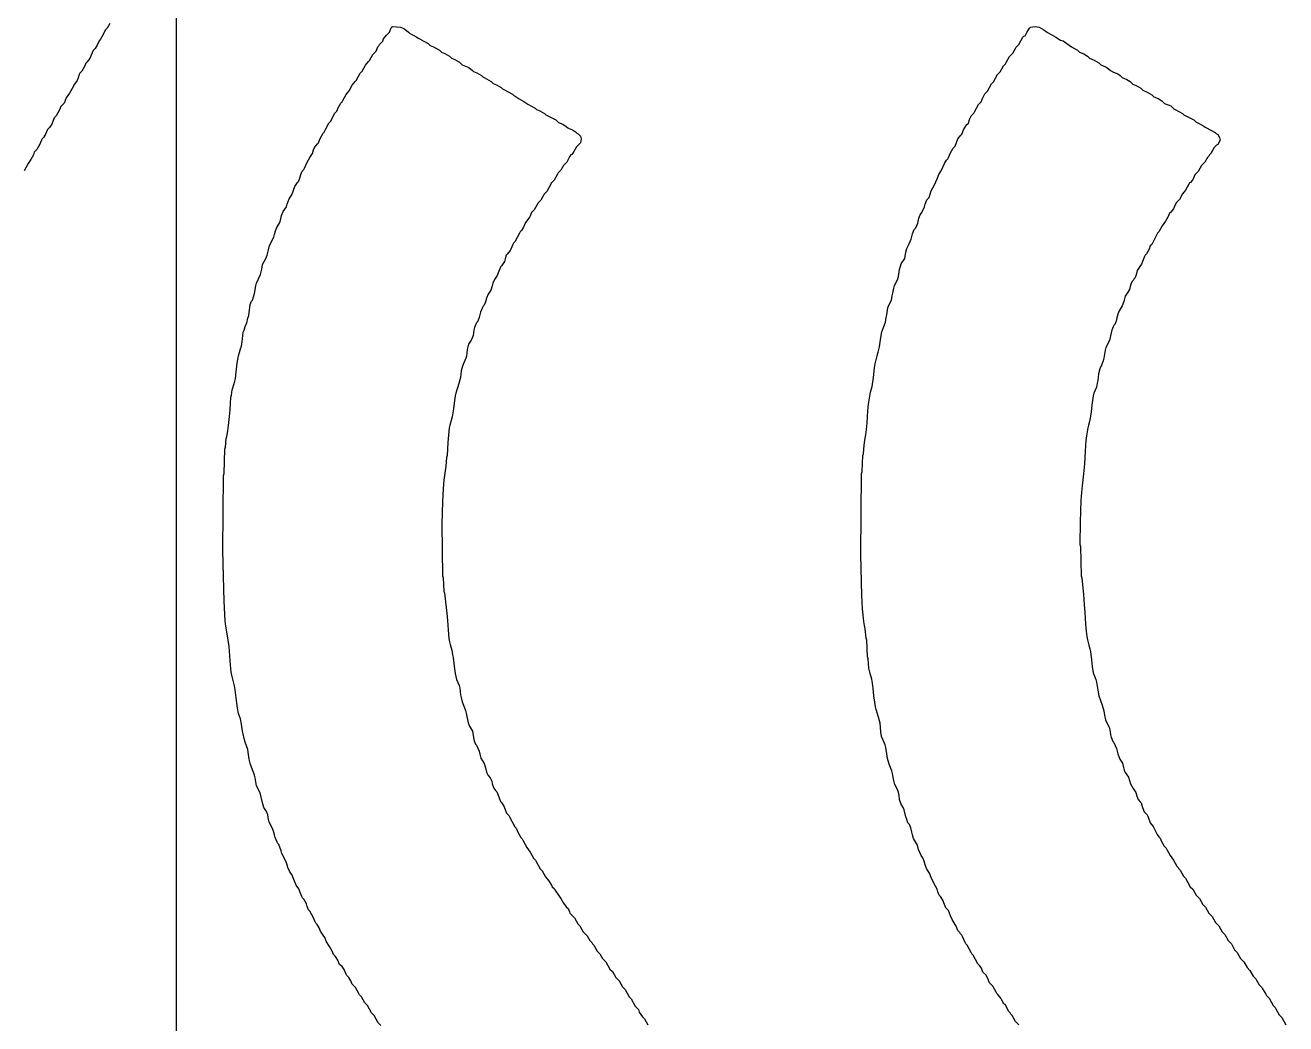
# Model space of a CAD drawing. Header units: inches. Extents: x 0 to 5379, y 0 to 5429.
# Drawn here: x 123.484 to 125.624, y 176.228 to 177.923 of the extents above; entities that cross this region are included whole.
import ezdxf

# ---------------------------------------------------------------- set-up
doc = ezdxf.new("R2010")
doc.units = ezdxf.units.IN
doc.layers.add('SIG 01', color=90, linetype='Continuous')
doc.layers.add('Top Overlay', color=2, linetype='Continuous')

msp = doc.modelspace()

# ---------------------------------------------------------------- linework, layer by layer
at = {"layer": 'SIG 01'}
msp.add_line((123.741, 125.9623), (123.741, 180.4819), dxfattribs=at)
at = {"layer": 'Top Overlay'}
for p, q in [((123.6169, 177.9065), (123.6124, 177.8986)), ((123.6202, 177.9144), (123.6169, 177.9065)), ((123.6236, 177.9177), (123.6202, 177.9144)), ((123.6281, 177.9256), (123.6236, 177.9177)), ((124.0975, 177.9059), (124.1025, 177.911)), ((124.1025, 177.911), (124.1054, 177.9183)), ((124.1054, 177.9183), (124.1076, 177.9206)), ((124.1076, 177.9206), (124.1211, 177.9194)), ((124.1211, 177.9194), (124.1268, 177.9172)), ((124.1268, 177.9172), (124.129, 177.9161)), ((124.129, 177.9161), (124.1352, 177.911)), ((124.1352, 177.911), (124.1369, 177.9093)), ((124.1369, 177.9093), (124.1493, 177.9025)), ((125.1815, 177.9048), (125.1843, 177.9099)), ((125.1843, 177.9099), (125.1888, 177.9177)), ((125.1888, 177.9177), (125.1905, 177.9194)), ((125.1905, 177.9194), (125.1984, 177.9206)), ((125.1984, 177.9206), (125.2052, 177.9194)), ((125.2052, 177.9194), (125.2131, 177.9149)), ((125.2131, 177.9149), (125.2192, 177.9099)), ((125.2192, 177.9099), (125.2254, 177.907)), ((125.2254, 177.907), (125.2333, 177.9025)), ((123.6067, 177.8885), (123.6033, 177.8828)), ((123.6101, 177.8963), (123.6067, 177.8885)), ((123.6124, 177.8986), (123.6101, 177.8963)), ((124.08, 177.8783), (124.0828, 177.8856)), ((124.0828, 177.8856), (124.0845, 177.8873)), ((124.0845, 177.8873), (124.0856, 177.8896)), ((124.0856, 177.8896), (124.0913, 177.8952)), ((124.0913, 177.8952), (124.0924, 177.8997)), ((124.0924, 177.8997), (124.0975, 177.9059)), ((124.1493, 177.9025), (124.1516, 177.9003)), ((124.1516, 177.9003), (124.1538, 177.8992)), ((124.1538, 177.8992), (124.1685, 177.8913)), ((124.1685, 177.8913), (124.1718, 177.8879)), ((124.1718, 177.8879), (124.1775, 177.8856)), ((124.1775, 177.8856), (124.1876, 177.88)), ((125.1607, 177.8749), (125.1663, 177.8851)), ((125.1663, 177.8851), (125.1708, 177.8896)), ((125.1708, 177.8896), (125.1776, 177.902)), ((125.1776, 177.902), (125.1792, 177.9037)), ((125.1792, 177.9037), (125.1815, 177.9048)), ((125.2333, 177.9025), (125.2412, 177.8969)), ((125.2412, 177.8969), (125.2457, 177.8958)), ((125.2457, 177.8958), (125.2604, 177.8856)), ((125.2604, 177.8856), (125.2705, 177.88)), ((123.5943, 177.8659), (123.5893, 177.8597)), ((123.5966, 177.8715), (123.5943, 177.8659)), ((123.6, 177.8794), (123.5966, 177.8715)), ((123.6033, 177.8828), (123.6, 177.8794)), ((124.0687, 177.8625), (124.0744, 177.8727)), ((124.0744, 177.8727), (124.08, 177.8783)), ((124.1876, 177.88), (124.191, 177.8766)), ((124.191, 177.8766), (124.1966, 177.8744)), ((124.1966, 177.8744), (124.2045, 177.8699)), ((124.2045, 177.8699), (124.2079, 177.8665)), ((124.2079, 177.8665), (124.2135, 177.8642)), ((124.2135, 177.8642), (124.2214, 177.8597)), ((125.1494, 177.8592), (125.155, 177.8693)), ((125.155, 177.8693), (125.1607, 177.8749)), ((125.2705, 177.88), (125.2739, 177.8766)), ((125.2739, 177.8766), (125.2812, 177.8738)), ((125.2812, 177.8738), (125.2874, 177.8699)), ((125.2874, 177.8699), (125.2908, 177.8665)), ((125.2908, 177.8665), (125.2987, 177.8631)), ((123.5808, 177.8445), (123.5774, 177.8411)), ((123.5853, 177.8524), (123.5808, 177.8445)), ((123.5876, 177.858), (123.5853, 177.8524)), ((123.5893, 177.8597), (123.5876, 177.858)), ((124.053, 177.8411), (124.0563, 177.8445)), ((124.0563, 177.8445), (124.062, 177.8546)), ((124.062, 177.8546), (124.067, 177.8608)), ((124.067, 177.8608), (124.0687, 177.8625)), ((124.2214, 177.8597), (124.2259, 177.8552)), ((124.2259, 177.8552), (124.2372, 177.8507)), ((124.2372, 177.8507), (124.2434, 177.8456)), ((124.2434, 177.8456), (124.2451, 177.8439)), ((124.2451, 177.8439), (124.2507, 177.8417)), ((125.1347, 177.8389), (125.1392, 177.8434)), ((125.1392, 177.8434), (125.1449, 177.8535)), ((125.1449, 177.8535), (125.1483, 177.8569)), ((125.1483, 177.8569), (125.1494, 177.8592)), ((125.2987, 177.8631), (125.3066, 177.8586)), ((125.3066, 177.8586), (125.31, 177.8552)), ((125.31, 177.8552), (125.3178, 177.8518)), ((125.3178, 177.8518), (125.3201, 177.8507)), ((125.3201, 177.8507), (125.3263, 177.8456)), ((125.3263, 177.8456), (125.3314, 177.8428)), ((125.3314, 177.8428), (125.3387, 177.84)), ((123.5679, 177.8225), (123.5639, 177.8152)), ((123.5729, 177.8287), (123.5679, 177.8225)), ((123.5741, 177.8332), (123.5729, 177.8287)), ((123.5763, 177.8389), (123.5741, 177.8332)), ((123.5774, 177.8411), (123.5763, 177.8389)), ((124.0344, 177.8113), (124.0394, 177.8208)), ((124.0394, 177.8208), (124.0445, 177.827)), ((124.0445, 177.827), (124.0462, 177.8287)), ((124.0462, 177.8287), (124.053, 177.8411)), ((124.2507, 177.8417), (124.2586, 177.8372)), ((124.2586, 177.8372), (124.2609, 177.8349)), ((124.2609, 177.8349), (124.2631, 177.8338)), ((124.2631, 177.8338), (124.2755, 177.827)), ((124.2755, 177.827), (124.2789, 177.8237)), ((124.2789, 177.8237), (124.2845, 177.8214)), ((124.2845, 177.8214), (124.2924, 177.8169)), ((125.1178, 177.8107), (125.1246, 177.8231)), ((125.1246, 177.8231), (125.128, 177.8265)), ((125.128, 177.8265), (125.1347, 177.8389)), ((125.3387, 177.84), (125.3426, 177.8372)), ((125.3426, 177.8372), (125.346, 177.8338)), ((125.346, 177.8338), (125.3539, 177.8304)), ((125.3539, 177.8304), (125.3595, 177.827)), ((125.3595, 177.827), (125.364, 177.8225)), ((125.364, 177.8225), (125.3697, 177.8203)), ((123.5538, 177.7994), (123.5504, 177.7904)), ((123.5594, 177.8073), (123.5538, 177.7994)), ((123.5639, 177.8152), (123.5594, 177.8073)), ((124.0237, 177.7949), (124.0293, 177.8051)), ((124.0293, 177.8051), (124.0344, 177.8113)), ((124.2924, 177.8169), (124.2947, 177.8146)), ((124.2947, 177.8146), (124.2969, 177.8135)), ((124.2969, 177.8135), (124.3116, 177.8056)), ((124.3116, 177.8056), (124.3138, 177.8034)), ((124.3138, 177.8034), (124.3161, 177.8022)), ((124.3161, 177.8022), (124.3228, 177.7977)), ((125.1088, 177.7983), (125.1133, 177.8062)), ((125.1133, 177.8062), (125.1178, 177.8107)), ((125.3697, 177.8203), (125.3776, 177.8158)), ((125.3776, 177.8158), (125.381, 177.8124)), ((125.381, 177.8124), (125.3888, 177.809)), ((125.3888, 177.809), (125.3967, 177.8045)), ((125.3967, 177.8045), (125.4001, 177.8011)), ((125.4001, 177.8011), (125.4074, 177.7983)), ((123.5425, 177.7791), (123.5369, 177.769)), ((123.5448, 177.7848), (123.5425, 177.7791)), ((123.5504, 177.7904), (123.5448, 177.7848)), ((124.0135, 177.7769), (124.0158, 177.7825)), ((124.0158, 177.7825), (124.0203, 177.7904)), ((124.0203, 177.7904), (124.0225, 177.7927)), ((124.0225, 177.7927), (124.0237, 177.7949)), ((124.3228, 177.7977), (124.3307, 177.7932)), ((124.3307, 177.7932), (124.3375, 177.7887)), ((124.3375, 177.7887), (124.3499, 177.782)), ((124.3499, 177.782), (124.3521, 177.7797)), ((124.3521, 177.7797), (124.3578, 177.7775)), ((125.0953, 177.7758), (125.1021, 177.7882)), ((125.1021, 177.7882), (125.1066, 177.7927)), ((125.1066, 177.7927), (125.1088, 177.7983)), ((125.4074, 177.7983), (125.4136, 177.7944)), ((125.4136, 177.7944), (125.4181, 177.7899)), ((125.4181, 177.7899), (125.4288, 177.7859)), ((125.4288, 177.7859), (125.4339, 177.7808)), ((125.4339, 177.7808), (125.4362, 177.7797)), ((125.4362, 177.7797), (125.4486, 177.7729)), ((123.5335, 177.7656), (123.5295, 177.7549)), ((123.5369, 177.769), (123.5335, 177.7656)), ((123.9944, 177.7465), (124, 177.7566)), ((124, 177.7566), (124.0023, 177.7589)), ((124.0023, 177.7589), (124.0101, 177.7735)), ((124.0101, 177.7735), (124.0135, 177.7769)), ((124.3578, 177.7775), (124.3657, 177.7729)), ((124.3657, 177.7729), (124.3679, 177.7707)), ((124.3679, 177.7707), (124.3702, 177.7696)), ((124.3702, 177.7696), (124.3848, 177.7617)), ((124.3848, 177.7617), (124.3893, 177.7572)), ((124.3893, 177.7572), (124.3966, 177.7544)), ((125.0823, 177.7538), (125.0852, 177.7566)), ((125.0852, 177.7566), (125.0868, 177.7628)), ((125.0868, 177.7628), (125.0902, 177.7696)), ((125.0902, 177.7696), (125.0942, 177.7735)), ((125.0942, 177.7735), (125.0953, 177.7758)), ((125.4486, 177.7729), (125.4508, 177.7707)), ((125.4508, 177.7707), (125.4531, 177.7696)), ((125.4531, 177.7696), (125.4677, 177.7617)), ((125.4677, 177.7617), (125.4711, 177.7583)), ((125.4711, 177.7583), (125.4767, 177.756)), ((123.5188, 177.7375), (123.5155, 177.7318)), ((123.5222, 177.7453), (123.5188, 177.7375)), ((123.5256, 177.7487), (123.5222, 177.7453)), ((123.5295, 177.7549), (123.5256, 177.7487)), ((123.9848, 177.7301), (123.9904, 177.7391)), ((123.9904, 177.7391), (123.9921, 177.7408)), ((123.9921, 177.7408), (123.9944, 177.7465)), ((124.3966, 177.7544), (124.4028, 177.7504)), ((124.4028, 177.7504), (124.4051, 177.7482)), ((124.4051, 177.7482), (124.4074, 177.747)), ((124.4074, 177.747), (124.413, 177.7448)), ((124.413, 177.7448), (124.4186, 177.7414)), ((124.4186, 177.7414), (124.4209, 177.7391)), ((124.4209, 177.7391), (124.4231, 177.738)), ((124.4231, 177.738), (124.4271, 177.7341)), ((125.0671, 177.7296), (125.0722, 177.7358)), ((125.0722, 177.7358), (125.0739, 177.7375)), ((125.0739, 177.7375), (125.0767, 177.7448)), ((125.0767, 177.7448), (125.0823, 177.7538)), ((125.4767, 177.756), (125.4846, 177.7515)), ((125.4846, 177.7515), (125.4869, 177.7493)), ((125.4869, 177.7493), (125.4891, 177.7482)), ((125.4891, 177.7482), (125.5038, 177.7403)), ((125.5038, 177.7403), (125.506, 177.738)), ((125.506, 177.738), (125.5083, 177.7369)), ((125.5083, 177.7369), (125.5111, 177.7318)), ((123.5087, 177.7194), (123.5042, 177.7115)), ((123.5121, 177.7273), (123.5087, 177.7194)), ((123.5132, 177.7296), (123.5121, 177.7273)), ((123.5155, 177.7318), (123.5132, 177.7296)), ((123.9735, 177.711), (123.9752, 177.7149)), ((123.9752, 177.7149), (123.9803, 177.7211)), ((123.9803, 177.7211), (123.982, 177.7228)), ((123.982, 177.7228), (123.9848, 177.7301)), ((124.4203, 177.716), (124.4158, 177.7082)), ((124.4209, 177.7166), (124.4203, 177.716)), ((124.4271, 177.7228), (124.4209, 177.7166)), ((124.4271, 177.7341), (124.4282, 177.7296)), ((124.4282, 177.7296), (124.4271, 177.7228)), ((125.0547, 177.7059), (125.0592, 177.7138)), ((125.0592, 177.7138), (125.0626, 177.7172)), ((125.0626, 177.7172), (125.0671, 177.7296)), ((125.5021, 177.7149), (125.4965, 177.7048)), ((125.506, 177.7189), (125.5021, 177.7149)), ((125.5083, 177.72), (125.506, 177.7189)), ((125.5122, 177.7273), (125.5083, 177.72)), ((125.5111, 177.7318), (125.5122, 177.7273)), ((123.494, 177.6946), (123.4895, 177.6879)), ((123.4985, 177.7025), (123.494, 177.6946)), ((123.4997, 177.707), (123.4985, 177.7025)), ((123.5042, 177.7115), (123.4997, 177.707)), ((123.9628, 177.6901), (123.9673, 177.698)), ((123.9673, 177.698), (123.9718, 177.7048)), ((123.9718, 177.7048), (123.9735, 177.711)), ((124.409, 177.7003), (124.4034, 177.6901)), ((124.4102, 177.7025), (124.409, 177.7003)), ((124.4119, 177.7031), (124.4102, 177.7025)), ((124.4158, 177.7082), (124.4119, 177.7031)), ((125.0446, 177.6879), (125.048, 177.6935)), ((125.048, 177.6935), (125.0502, 177.6958)), ((125.0502, 177.6958), (125.0514, 177.698)), ((125.0514, 177.698), (125.0547, 177.7059)), ((125.4908, 177.698), (125.4863, 177.6901)), ((125.4931, 177.7003), (125.4908, 177.698)), ((125.4942, 177.7025), (125.4931, 177.7003)), ((125.4965, 177.7048), (125.4942, 177.7025)), ((123.4895, 177.6879), (123.4828, 177.6755)), ((123.9521, 177.6693), (123.9544, 177.6749)), ((123.9544, 177.6749), (123.9572, 177.6777)), ((123.9572, 177.6777), (123.9583, 177.68)), ((123.9583, 177.68), (123.9628, 177.6901)), ((124.3888, 177.6721), (124.3876, 177.6698)), ((124.3933, 177.6766), (124.3888, 177.6721)), ((124.3978, 177.6845), (124.3933, 177.6766)), ((124.4034, 177.6901), (124.3978, 177.6845)), ((125.035, 177.6693), (125.039, 177.6755)), ((125.039, 177.6755), (125.0446, 177.6879)), ((125.475, 177.6743), (125.4694, 177.6687)), ((125.4807, 177.6845), (125.475, 177.6743)), ((125.4863, 177.6901), (125.4807, 177.6845)), ((123.942, 177.649), (123.9465, 177.6558)), ((123.9465, 177.6558), (123.9482, 177.6574)), ((123.9482, 177.6574), (123.9504, 177.6631)), ((123.9504, 177.6631), (123.9521, 177.6693)), ((124.3775, 177.6552), (124.3696, 177.6405)), ((124.382, 177.6597), (124.3775, 177.6552)), ((124.3876, 177.6698), (124.382, 177.6597)), ((125.0221, 177.6417), (125.0277, 177.6518)), ((125.0277, 177.6518), (125.0322, 177.662)), ((125.0322, 177.662), (125.035, 177.6693)), ((125.4593, 177.6529), (125.4536, 177.6428)), ((125.4604, 177.6552), (125.4593, 177.6529)), ((125.4621, 177.6558), (125.4604, 177.6552)), ((125.466, 177.6608), (125.4621, 177.6558)), ((125.4672, 177.6631), (125.466, 177.6608)), ((125.4694, 177.6687), (125.4672, 177.6631)), ((123.9324, 177.6281), (123.9369, 177.6349)), ((123.9369, 177.6349), (123.942, 177.649)), ((124.3651, 177.636), (124.3595, 177.6259)), ((124.3696, 177.6405), (124.3651, 177.636)), ((125.0147, 177.6265), (125.0187, 177.6304)), ((125.0187, 177.6304), (125.0221, 177.6417)), ((125.4486, 177.6366), (125.4435, 177.627)), ((125.4536, 177.6428), (125.4486, 177.6366)), ((123.9222, 177.6067), (123.9279, 177.6146)), ((123.9279, 177.6146), (123.929, 177.6191)), ((123.929, 177.6191), (123.9324, 177.6281)), ((124.3482, 177.609), (124.3437, 177.6045)), ((124.355, 177.6214), (124.3482, 177.609)), ((124.3595, 177.6259), (124.355, 177.6214)), ((125.0063, 177.6045), (125.0108, 177.6146)), ((125.0108, 177.6146), (125.0119, 177.6191)), ((125.0119, 177.6191), (125.0147, 177.6265)), ((125.4334, 177.6112), (125.4283, 177.605)), ((125.4345, 177.6135), (125.4334, 177.6112)), ((125.4379, 177.6214), (125.4345, 177.6135)), ((125.4435, 177.627), (125.4379, 177.6214)), ((123.9115, 177.5791), (123.9166, 177.5876)), ((123.9166, 177.5876), (123.9183, 177.5938)), ((123.9183, 177.5938), (123.9194, 177.5994)), ((123.9194, 177.5994), (123.9222, 177.6067)), ((124.3335, 177.5876), (124.3302, 177.5797)), ((124.3409, 177.5972), (124.3335, 177.5876)), ((124.3437, 177.6045), (124.3409, 177.5972)), ((124.9961, 177.5786), (124.9995, 177.5865)), ((124.9995, 177.5865), (125.0012, 177.5949)), ((125.0012, 177.5949), (125.0035, 177.6005)), ((125.0035, 177.6005), (125.0063, 177.6045)), ((125.4198, 177.5898), (125.4142, 177.5819)), ((125.4243, 177.5977), (125.4198, 177.5898)), ((125.4266, 177.6034), (125.4243, 177.5977)), ((125.4283, 177.605), (125.4266, 177.6034)), ((123.9065, 177.5628), (123.9076, 177.5673)), ((123.9076, 177.5673), (123.9093, 177.5735)), ((123.9093, 177.5735), (123.9115, 177.5791)), ((124.3234, 177.5696), (124.3155, 177.5549)), ((124.3245, 177.5718), (124.3234, 177.5696)), ((124.3268, 177.5741), (124.3245, 177.5718)), ((124.3302, 177.5797), (124.3268, 177.5741)), ((124.9882, 177.5594), (124.9905, 177.5684)), ((124.9905, 177.5684), (124.9933, 177.5758)), ((124.9933, 177.5758), (124.9961, 177.5786)), ((125.4063, 177.5696), (125.3962, 177.5504)), ((125.4086, 177.5718), (125.4063, 177.5696)), ((125.4142, 177.5819), (125.4086, 177.5718)), ((123.8975, 177.5414), (123.8991, 177.5487)), ((123.8991, 177.5487), (123.9065, 177.5628)), ((124.3121, 177.5504), (124.3088, 177.5425)), ((124.3133, 177.5526), (124.3121, 177.5504)), ((124.3155, 177.5549), (124.3133, 177.5526)), ((124.9787, 177.5374), (124.9804, 177.5436)), ((124.9804, 177.5436), (124.9849, 177.5515)), ((124.9849, 177.5515), (124.9882, 177.5594)), ((125.3939, 177.5481), (125.3917, 177.5425)), ((125.3962, 177.5504), (125.3939, 177.5481)), ((123.8873, 177.5166), (123.8929, 177.5267)), ((123.8929, 177.5267), (123.8952, 177.5324)), ((123.8952, 177.5324), (123.8975, 177.5414)), ((124.298, 177.5217), (124.2935, 177.5149)), ((124.2992, 177.5262), (124.298, 177.5217)), ((124.3009, 177.5324), (124.2992, 177.5262)), ((124.3026, 177.5341), (124.3009, 177.5324)), ((124.3076, 177.5403), (124.3026, 177.5341)), ((124.3088, 177.5425), (124.3076, 177.5403)), ((124.9713, 177.5177), (124.977, 177.5267)), ((124.977, 177.5267), (124.9787, 177.5374)), ((125.3815, 177.5245), (125.3787, 177.5172)), ((125.3838, 177.5301), (125.3815, 177.5245)), ((125.3849, 177.5324), (125.3838, 177.5301)), ((125.3872, 177.5346), (125.3849, 177.5324)), ((125.3917, 177.5425), (125.3872, 177.5346)), ((123.8839, 177.4997), (123.8862, 177.5087)), ((123.8862, 177.5087), (123.8873, 177.5166)), ((124.2885, 177.5053), (124.2857, 177.498)), ((124.2919, 177.5132), (124.2885, 177.5053)), ((124.2935, 177.5149), (124.2919, 177.5132)), ((124.9668, 177.4963), (124.9685, 177.5081)), ((124.9685, 177.5081), (124.9697, 177.5138)), ((124.9697, 177.5138), (124.9713, 177.5177)), ((125.3714, 177.5064), (125.3697, 177.4991)), ((125.3759, 177.5132), (125.3714, 177.5064)), ((125.3787, 177.5172), (125.3759, 177.5132)), ((123.8738, 177.467), (123.876, 177.4805)), ((123.876, 177.4805), (123.8772, 177.485)), ((123.8772, 177.485), (123.8839, 177.4997)), ((124.2772, 177.4805), (124.2744, 177.4732)), ((124.2783, 177.485), (124.2772, 177.4805)), ((124.2811, 177.4912), (124.2783, 177.485)), ((124.2857, 177.498), (124.2811, 177.4912)), ((124.9584, 177.4766), (124.9595, 177.4811)), ((124.9595, 177.4811), (124.9646, 177.4907)), ((124.9646, 177.4907), (124.9668, 177.4963)), ((125.3601, 177.4817), (125.3584, 177.4743)), ((125.3624, 177.4873), (125.3601, 177.4817)), ((125.3646, 177.4895), (125.3624, 177.4873)), ((125.3657, 177.4918), (125.3646, 177.4895)), ((125.3674, 177.4935), (125.3657, 177.4918)), ((125.3697, 177.4991), (125.3674, 177.4935)), ((123.8704, 177.4557), (123.8738, 177.467)), ((124.2671, 177.4591), (124.2654, 177.4529)), ((124.2699, 177.4664), (124.2671, 177.4591)), ((124.2744, 177.4732), (124.2699, 177.4664)), ((124.9544, 177.4557), (124.9556, 177.4636)), ((124.9556, 177.4636), (124.9567, 177.4681)), ((124.9567, 177.4681), (124.9584, 177.4766)), ((125.3511, 177.4625), (125.3488, 177.4535)), ((125.3545, 177.4681), (125.3511, 177.4625)), ((125.3584, 177.4743), (125.3545, 177.4681)), ((123.8637, 177.4298), (123.8665, 177.4484)), ((123.8665, 177.4484), (123.8687, 177.454)), ((123.8687, 177.454), (123.8704, 177.4557)), ((124.2603, 177.4433), (124.2569, 177.4355)), ((124.2614, 177.4456), (124.2603, 177.4433)), ((124.2631, 177.4473), (124.2614, 177.4456)), ((124.2654, 177.4529), (124.2631, 177.4473)), ((124.9466, 177.4309), (124.9482, 177.4428)), ((124.9482, 177.4428), (124.9505, 177.4484)), ((124.9505, 177.4484), (124.9544, 177.4557)), ((125.341, 177.4377), (125.3387, 177.4321)), ((125.346, 177.4462), (125.341, 177.4377)), ((125.3488, 177.4535), (125.346, 177.4462)), ((123.8575, 177.4112), (123.8603, 177.4174)), ((123.8603, 177.4174), (123.8625, 177.4253)), ((123.8625, 177.4253), (123.8637, 177.4298)), ((124.249, 177.4152), (124.2468, 177.4095)), ((124.2502, 177.4174), (124.249, 177.4152)), ((124.2518, 177.4191), (124.2502, 177.4174)), ((124.2547, 177.4264), (124.2518, 177.4191)), ((124.2569, 177.4355), (124.2547, 177.4264)), ((124.9415, 177.4112), (124.9443, 177.4186)), ((124.9443, 177.4186), (124.9454, 177.4264)), ((124.9454, 177.4264), (124.9466, 177.4309)), ((125.3336, 177.4146), (125.3319, 177.4129)), ((125.3359, 177.4202), (125.3336, 177.4146)), ((125.337, 177.4259), (125.3359, 177.4202)), ((125.3387, 177.4321), (125.337, 177.4259)), ((123.8535, 177.3904), (123.8546, 177.4017)), ((123.8546, 177.4017), (123.8558, 177.405)), ((123.8558, 177.405), (123.8575, 177.4112)), ((124.2445, 177.396), (124.2423, 177.3904)), ((124.2457, 177.405), (124.2445, 177.396)), ((124.2468, 177.4095), (124.2457, 177.405)), ((124.9364, 177.3926), (124.9381, 177.4022)), ((124.9381, 177.4022), (124.9415, 177.4112)), ((125.3274, 177.4005), (125.3246, 177.3876)), ((125.3286, 177.405), (125.3274, 177.4005)), ((125.3308, 177.4107), (125.3286, 177.405)), ((125.3319, 177.4129), (125.3308, 177.4107)), ((123.8484, 177.3673), (123.8501, 177.3735)), ((123.8501, 177.3735), (123.8513, 177.378)), ((123.8513, 177.378), (123.8524, 177.3859)), ((123.8524, 177.3859), (123.8535, 177.3904)), ((124.2344, 177.3724), (124.2333, 177.3611)), ((124.2366, 177.3814), (124.2344, 177.3724)), ((124.2411, 177.3881), (124.2366, 177.3814)), ((124.2423, 177.3904), (124.2411, 177.3881)), ((124.9319, 177.3678), (124.9342, 177.3769)), ((124.9342, 177.3769), (124.9364, 177.3926)), ((125.3184, 177.3757), (125.3173, 177.3712)), ((125.3246, 177.3876), (125.3184, 177.3757)), ((123.8439, 177.3493), (123.8462, 177.3616)), ((123.8462, 177.3616), (123.8484, 177.3673)), ((124.2321, 177.3577), (124.2287, 177.3498)), ((124.2333, 177.3611), (124.2321, 177.3577)), ((124.9268, 177.3481), (124.9302, 177.3616)), ((124.9302, 177.3616), (124.9319, 177.3678)), ((125.3139, 177.3532), (125.3111, 177.3459)), ((125.315, 177.3577), (125.3139, 177.3532)), ((125.3173, 177.3712), (125.315, 177.3577)), ((123.8411, 177.3228), (123.8422, 177.334)), ((123.8422, 177.334), (123.8439, 177.3493)), ((124.2242, 177.3363), (124.2231, 177.325)), ((124.2265, 177.3442), (124.2242, 177.3363)), ((124.2287, 177.3498), (124.2265, 177.3442)), ((124.924, 177.325), (124.9257, 177.3414)), ((124.9257, 177.3414), (124.9268, 177.3481)), ((125.306, 177.3307), (125.3049, 177.3194)), ((125.3083, 177.3397), (125.306, 177.3307)), ((125.3111, 177.3459), (125.3083, 177.3397)), ((123.8366, 177.307), (123.84, 177.3183)), ((123.84, 177.3183), (123.8411, 177.3228)), ((124.2203, 177.3143), (124.2152, 177.298)), ((124.222, 177.3205), (124.2203, 177.3143)), ((124.2231, 177.325), (124.222, 177.3205)), ((124.9189, 177.2997), (124.9218, 177.3092)), ((124.9218, 177.3092), (124.924, 177.325)), ((125.3026, 177.3081), (125.2981, 177.298)), ((125.3038, 177.3149), (125.3026, 177.3081)), ((125.3049, 177.3194), (125.3038, 177.3149)), ((123.8321, 177.2698), (123.8332, 177.2912)), ((123.8332, 177.2912), (123.8344, 177.2946)), ((123.8344, 177.2946), (123.8355, 177.3036)), ((123.8355, 177.3036), (123.8366, 177.307)), ((124.2141, 177.2935), (124.213, 177.2856)), ((124.2152, 177.298), (124.2141, 177.2935)), ((124.9156, 177.2794), (124.9189, 177.2997)), ((125.297, 177.2935), (125.2947, 177.2777)), ((125.2981, 177.298), (125.297, 177.2935)), ((123.831, 177.2585), (123.8321, 177.2698)), ((124.2113, 177.2715), (124.209, 177.258)), ((124.213, 177.2856), (124.2113, 177.2715)), ((124.9133, 177.2478), (124.9144, 177.2681)), ((124.9144, 177.2681), (124.9156, 177.2794)), ((125.2936, 177.2664), (125.2919, 177.2557)), ((125.2947, 177.2777), (125.2936, 177.2664)), ((123.8282, 177.2343), (123.8293, 177.2433)), ((123.8293, 177.2433), (123.831, 177.2585)), ((124.2051, 177.2439), (124.204, 177.2394)), ((124.2073, 177.2518), (124.2051, 177.2439)), ((124.209, 177.258), (124.2073, 177.2518)), ((124.9122, 177.2366), (124.9133, 177.2478)), ((125.2891, 177.2439), (125.288, 177.2394)), ((125.2908, 177.2501), (125.2891, 177.2439)), ((125.2919, 177.2557), (125.2908, 177.2501)), ((123.8253, 177.2214), (123.8265, 177.2247)), ((123.8265, 177.2247), (123.8282, 177.2343)), ((124.204, 177.2394), (124.2017, 177.2146)), ((124.9082, 177.2101), (124.9099, 177.2219)), ((124.9099, 177.2219), (124.9111, 177.2276)), ((124.9111, 177.2276), (124.9122, 177.2366)), ((125.2857, 177.2259), (125.2846, 177.218)), ((125.288, 177.2394), (125.2857, 177.2259)), ((123.822, 177.1616), (123.8231, 177.2033)), ((123.8231, 177.2033), (123.8242, 177.2067)), ((123.8242, 177.2067), (123.8253, 177.2214)), ((124.2017, 177.2146), (124.2006, 177.1921)), ((124.9071, 177.1954), (124.9082, 177.2101)), ((125.2846, 177.218), (125.2835, 177.1999)), ((124.1995, 177.1887), (124.1983, 177.174)), ((124.2006, 177.1921), (124.1995, 177.1887)), ((124.9049, 177.165), (124.906, 177.1921)), ((124.906, 177.1921), (124.9071, 177.1954)), ((125.2835, 177.1999), (125.2824, 177.1785)), ((123.8197, 177.032), (123.8208, 177.1583)), ((123.8208, 177.1583), (123.822, 177.1616)), ((124.1983, 177.174), (124.1949, 177.1504)), ((124.9026, 177.0242), (124.9037, 177.1616)), ((124.9037, 177.1616), (124.9049, 177.165)), ((125.2807, 177.1611), (125.2784, 177.1408)), ((125.2824, 177.1785), (125.2807, 177.1611)), ((124.1949, 177.1504), (124.1938, 177.1357)), ((125.2784, 177.1408), (125.2773, 177.1295)), ((124.1938, 177.1357), (124.1927, 177.1143)), ((125.2762, 177.116), (125.275, 177.0799)), ((125.2773, 177.1295), (125.2762, 177.116)), ((124.1927, 177.1143), (124.1916, 177.076)), ((124.1916, 177.076), (124.1927, 176.9881)), ((125.275, 177.0799), (125.2745, 177.0411)), ((123.8208, 176.987), (123.8197, 177.032)), ((125.2745, 177.0411), (125.2756, 177.0377)), ((125.2756, 177.0377), (125.2767, 176.9881)), ((124.9043, 176.9549), (124.9026, 177.0242)), ((123.822, 176.9453), (123.8208, 176.987)), ((124.1927, 176.9881), (124.1938, 176.9847)), ((125.2767, 176.9881), (125.2778, 176.9847)), ((124.1938, 176.9847), (124.1949, 176.9622)), ((125.2778, 176.9847), (125.2795, 176.9673)), ((125.2795, 176.9673), (125.2807, 176.9571)), ((123.8236, 176.912), (123.822, 176.9453)), ((124.1949, 176.9622), (124.1961, 176.9588)), ((124.1961, 176.9588), (124.1989, 176.9346)), ((124.9054, 176.9323), (124.9043, 176.9549)), ((125.2807, 176.9571), (125.2818, 176.9391)), ((124.1989, 176.9346), (124.2006, 176.9194)), ((124.9065, 176.9222), (124.9054, 176.9323)), ((125.2818, 176.9391), (125.2829, 176.9267)), ((125.2829, 176.9267), (125.284, 176.9064)), ((123.8248, 176.903), (123.8236, 176.912)), ((123.8282, 176.8827), (123.8248, 176.903)), ((124.2006, 176.9194), (124.2034, 176.8816)), ((124.9077, 176.9109), (124.9065, 176.9222)), ((124.9088, 176.9041), (124.9077, 176.9109)), ((124.9099, 176.8985), (124.9088, 176.9041)), ((125.284, 176.9064), (125.2852, 176.894)), ((123.8304, 176.8681), (123.8282, 176.8827)), ((124.2034, 176.8816), (124.2045, 176.876)), ((124.9116, 176.8822), (124.9099, 176.8985)), ((124.9127, 176.8788), (124.9116, 176.8822)), ((125.2852, 176.894), (125.2863, 176.885)), ((125.2863, 176.885), (125.2874, 176.8794)), ((123.8327, 176.8365), (123.8304, 176.8681)), ((124.2045, 176.876), (124.2056, 176.8715)), ((124.2056, 176.8715), (124.2085, 176.8619)), ((124.2085, 176.8619), (124.2096, 176.854)), ((124.9139, 176.8506), (124.9127, 176.8788)), ((125.2874, 176.8794), (125.2897, 176.8703)), ((125.2897, 176.8703), (125.2914, 176.8641)), ((125.2914, 176.8641), (125.2925, 176.8596)), ((125.2925, 176.8596), (125.2942, 176.8456)), ((124.2096, 176.854), (124.2107, 176.8495)), ((124.2107, 176.8495), (124.213, 176.8303)), ((124.915, 176.8472), (124.9139, 176.8506)), ((124.9161, 176.8315), (124.915, 176.8472)), ((125.2942, 176.8456), (125.2953, 176.8343)), ((123.8338, 176.8253), (123.8327, 176.8365)), ((123.8349, 176.8196), (123.8338, 176.8253)), ((123.8394, 176.8016), (123.8349, 176.8196)), ((124.213, 176.8303), (124.2141, 176.8225)), ((124.2141, 176.8225), (124.2164, 176.8123)), ((124.9184, 176.8225), (124.9161, 176.8315)), ((124.9212, 176.8129), (124.9184, 176.8225)), ((125.2953, 176.8343), (125.297, 176.8236)), ((125.297, 176.8236), (125.3015, 176.8123)), ((123.8405, 176.7948), (123.8394, 176.8016)), ((123.8428, 176.7768), (123.8405, 176.7948)), ((124.2164, 176.8123), (124.2209, 176.8022)), ((124.2209, 176.8022), (124.222, 176.7977)), ((124.222, 176.7977), (124.2231, 176.7864)), ((124.9223, 176.8061), (124.9212, 176.8129)), ((124.9235, 176.7971), (124.9223, 176.8061)), ((124.9246, 176.7847), (124.9235, 176.7971)), ((125.3015, 176.8123), (125.3026, 176.8078)), ((125.3026, 176.8078), (125.3049, 176.7943)), ((125.3049, 176.7943), (125.3066, 176.7847)), ((123.8445, 176.7639), (123.8428, 176.7768)), ((124.2231, 176.7864), (124.2242, 176.7819)), ((124.2242, 176.7819), (124.2259, 176.7746)), ((124.2259, 176.7746), (124.2282, 176.7689)), ((124.9263, 176.774), (124.9246, 176.7847)), ((124.9274, 176.7661), (124.9263, 176.774)), ((125.3066, 176.7847), (125.3122, 176.7689)), ((123.8467, 176.7548), (123.8445, 176.7639)), ((123.8496, 176.7453), (123.8467, 176.7548)), ((124.2282, 176.7689), (124.2316, 176.7599)), ((124.2316, 176.7599), (124.2327, 176.7554)), ((124.2327, 176.7554), (124.2361, 176.7385)), ((124.9285, 176.7616), (124.9274, 176.7661)), ((124.9325, 176.7486), (124.9285, 176.7616)), ((125.3122, 176.7689), (125.315, 176.7593)), ((125.315, 176.7593), (125.3162, 176.7515)), ((125.3162, 176.7515), (125.3178, 176.7441)), ((123.8518, 176.7362), (123.8496, 176.7453)), ((123.8535, 176.7244), (123.8518, 176.7362)), ((124.2361, 176.7385), (124.2383, 176.7329)), ((124.2383, 176.7329), (124.2434, 176.7244)), ((124.9342, 176.7424), (124.9325, 176.7486)), ((124.9353, 176.7379), (124.9342, 176.7424)), ((124.9364, 176.7233), (124.9353, 176.7379)), ((125.3178, 176.7441), (125.3201, 176.7385)), ((125.3201, 176.7385), (125.324, 176.7312)), ((125.324, 176.7312), (125.3252, 176.7267)), ((123.8546, 176.7199), (123.8535, 176.7244)), ((123.8558, 176.712), (123.8546, 176.7199)), ((123.8575, 176.7058), (123.8558, 176.712)), ((124.2434, 176.7244), (124.2451, 176.7137)), ((124.2451, 176.7137), (124.2462, 176.7081)), ((124.9375, 176.7154), (124.9364, 176.7233)), ((124.9437, 176.7013), (124.9375, 176.7154)), ((125.3252, 176.7267), (125.3263, 176.7188)), ((125.3263, 176.7188), (125.3274, 176.7143)), ((125.3274, 176.7143), (125.3302, 176.7069)), ((123.862, 176.6934), (123.8575, 176.7058)), ((123.8631, 176.6889), (123.862, 176.6934)), ((123.8648, 176.6771), (123.8631, 176.6889)), ((124.2462, 176.7081), (124.2485, 176.7024)), ((124.2485, 176.7024), (124.2502, 176.7008)), ((124.2502, 176.7008), (124.2547, 176.6906)), ((124.2547, 176.6906), (124.2564, 176.6833)), ((124.9449, 176.6968), (124.9437, 176.7013)), ((124.9466, 176.6861), (124.9449, 176.6968)), ((125.3302, 176.7069), (125.3319, 176.7053)), ((125.3319, 176.7053), (125.3364, 176.6951)), ((125.3364, 176.6951), (125.3387, 176.6861)), ((123.867, 176.6681), (123.8648, 176.6771)), ((123.8698, 176.6607), (123.867, 176.6681)), ((124.2564, 176.6833), (124.2575, 176.6788)), ((124.2575, 176.6788), (124.2631, 176.6698)), ((124.2631, 176.6698), (124.2659, 176.6624)), ((124.9477, 176.6782), (124.9466, 176.6861)), ((124.9505, 176.6686), (124.9477, 176.6782)), ((124.955, 176.6574), (124.9505, 176.6686)), ((125.3387, 176.6861), (125.3421, 176.6771)), ((125.3421, 176.6771), (125.3466, 176.6703)), ((125.3466, 176.6703), (125.3483, 176.663)), ((123.8738, 176.65), (123.8698, 176.6607)), ((123.8749, 176.6455), (123.8738, 176.65)), ((123.8772, 176.632), (123.8749, 176.6455)), ((124.2659, 176.6624), (124.2676, 176.6551)), ((124.2676, 176.6551), (124.2699, 176.6495)), ((124.2699, 176.6495), (124.2738, 176.6455)), ((124.2738, 176.6455), (124.2761, 176.6399)), ((124.9561, 176.6529), (124.955, 176.6574)), ((124.9578, 176.6433), (124.9561, 176.6529)), ((125.3483, 176.663), (125.3494, 176.6585)), ((125.3494, 176.6585), (125.3511, 176.6545)), ((125.3511, 176.6545), (125.3567, 176.6467)), ((125.3567, 176.6467), (125.3601, 176.6354)), ((123.8834, 176.6202), (123.8772, 176.632)), ((124.2761, 176.6399), (124.2772, 176.6354)), ((124.2772, 176.6354), (124.28, 176.6281)), ((124.28, 176.6281), (124.2828, 176.6241)), ((124.2828, 176.6241), (124.2851, 176.6219)), ((124.9601, 176.6343), (124.9578, 176.6433)), ((124.964, 176.6269), (124.9601, 176.6343)), ((124.9663, 176.6213), (124.964, 176.6269)), ((125.3601, 176.6354), (125.3646, 176.6275)), ((125.3646, 176.6275), (125.3691, 176.6207)), ((123.8873, 176.6027), (123.8834, 176.6202)), ((123.8896, 176.5948), (123.8873, 176.6027)), ((124.2851, 176.6219), (124.2873, 176.6162)), ((124.2873, 176.6162), (124.2913, 176.6055)), ((124.2913, 176.6055), (124.293, 176.6038)), ((124.293, 176.6038), (124.2941, 176.6016)), ((124.2941, 176.6016), (124.2975, 176.596)), ((124.9674, 176.6157), (124.9663, 176.6213)), ((124.9685, 176.6089), (124.9674, 176.6157)), ((124.9702, 176.6016), (124.9685, 176.6089)), ((124.9747, 176.5948), (124.9702, 176.6016)), ((125.3691, 176.6207), (125.3708, 176.6145)), ((125.3708, 176.6145), (125.3731, 176.6089)), ((125.3731, 176.6089), (125.3759, 176.605)), ((125.3759, 176.605), (125.3781, 176.6027)), ((125.3781, 176.6027), (125.3804, 176.5948)), ((123.8941, 176.5881), (123.8896, 176.5948)), ((123.8963, 176.5824), (123.8941, 176.5881)), ((123.8975, 176.5745), (123.8963, 176.5824)), ((124.2975, 176.596), (124.3014, 176.5853)), ((124.3014, 176.5853), (124.3054, 176.5813)), ((124.3054, 176.5813), (124.3065, 176.579)), ((124.9764, 176.5909), (124.9747, 176.5948)), ((124.9792, 176.579), (124.9764, 176.5909)), ((125.3804, 176.5948), (125.3832, 176.5875)), ((125.3832, 176.5875), (125.3883, 176.5824)), ((125.3883, 176.5824), (125.3894, 176.5802)), ((125.3894, 176.5802), (125.3939, 176.5689)), ((123.8986, 176.57), (123.8975, 176.5745)), ((123.9037, 176.5605), (123.8986, 176.57)), ((123.9059, 176.5548), (123.9037, 176.5605)), ((124.3065, 176.579), (124.3155, 176.5621)), ((124.3155, 176.5621), (124.3178, 176.5599)), ((124.3178, 176.5599), (124.3212, 176.552)), ((124.9804, 176.5745), (124.9792, 176.579)), ((124.9826, 176.5689), (124.9804, 176.5745)), ((124.9854, 176.5661), (124.9826, 176.5689)), ((124.9877, 176.5605), (124.9854, 176.5661)), ((124.9894, 176.5531), (124.9877, 176.5605)), ((125.3939, 176.5689), (125.399, 176.5627)), ((125.399, 176.5627), (125.4057, 176.5492)), ((123.9076, 176.5486), (123.9059, 176.5548)), ((123.9087, 176.5441), (123.9076, 176.5486)), ((123.9121, 176.5362), (123.9087, 176.5441)), ((124.3212, 176.552), (124.3257, 176.5441)), ((124.3257, 176.5441), (124.3279, 176.5419)), ((124.3279, 176.5419), (124.329, 176.5396)), ((124.329, 176.5396), (124.3358, 176.5272)), ((124.9905, 176.5486), (124.9894, 176.5531)), ((124.9922, 176.5424), (124.9905, 176.5486)), ((124.9989, 176.5312), (124.9922, 176.5424)), ((125.4057, 176.5492), (125.4086, 176.5452)), ((125.4086, 176.5452), (125.4108, 176.543)), ((125.4108, 176.543), (125.4131, 176.5374)), ((125.4131, 176.5374), (125.4176, 176.5295)), ((123.9132, 176.534), (123.9121, 176.5362)), ((123.9149, 176.5323), (123.9132, 176.534)), ((123.9189, 176.5216), (123.9149, 176.5323)), ((123.92, 176.5171), (123.9189, 176.5216)), ((123.9262, 176.5052), (123.92, 176.5171)), ((124.3358, 176.5272), (124.3414, 176.5193)), ((124.3414, 176.5193), (124.3471, 176.5092)), ((125.0006, 176.5238), (124.9989, 176.5312)), ((125.0051, 176.5137), (125.0006, 176.5238)), ((125.4176, 176.5295), (125.421, 176.5261)), ((125.421, 176.5261), (125.4221, 176.5238)), ((125.4221, 176.5238), (125.4277, 176.5137)), ((123.9284, 176.4996), (123.9262, 176.5052)), ((123.9301, 176.4934), (123.9284, 176.4996)), ((124.3471, 176.5092), (124.3504, 176.5058)), ((124.3504, 176.5058), (124.3516, 176.5036)), ((124.3516, 176.5036), (124.3583, 176.4912)), ((125.008, 176.5098), (125.0051, 176.5137)), ((125.0102, 176.5041), (125.008, 176.5098)), ((125.0119, 176.4979), (125.0102, 176.5041)), ((125.0147, 176.4906), (125.0119, 176.4979)), ((125.4277, 176.5137), (125.4334, 176.5058)), ((125.4334, 176.5058), (125.439, 176.4957)), ((125.439, 176.4957), (125.4412, 176.4934)), ((123.933, 176.4872), (123.9301, 176.4934)), ((123.9375, 176.4805), (123.933, 176.4872)), ((123.9403, 176.4731), (123.9375, 176.4805)), ((123.9442, 176.4635), (123.9403, 176.4731)), ((124.3583, 176.4912), (124.3617, 176.4878)), ((124.3617, 176.4878), (124.3674, 176.4776)), ((124.3674, 176.4776), (124.3724, 176.4714)), ((125.0192, 176.4838), (125.0147, 176.4906)), ((125.0221, 176.4765), (125.0192, 176.4838)), ((125.0266, 176.4664), (125.0221, 176.4765)), ((125.4412, 176.4934), (125.4424, 176.4912)), ((125.4424, 176.4912), (125.4446, 176.4889)), ((125.4446, 176.4889), (125.4503, 176.4788)), ((125.4503, 176.4788), (125.4536, 176.4754)), ((125.4536, 176.4754), (125.4615, 176.4607)), ((123.9487, 176.4568), (123.9442, 176.4635)), ((123.9515, 176.4495), (123.9487, 176.4568)), ((124.3724, 176.4714), (124.3775, 176.463)), ((124.3775, 176.463), (124.3786, 176.4607)), ((124.3786, 176.4607), (124.382, 176.4574)), ((124.382, 176.4574), (124.3831, 176.4551)), ((124.3831, 176.4551), (124.3905, 176.4444)), ((125.0322, 176.4562), (125.0266, 176.4664)), ((125.0333, 176.4517), (125.0322, 176.4562)), ((125.0356, 176.4461), (125.0333, 176.4517)), ((125.4615, 176.4607), (125.466, 176.4562)), ((125.466, 176.4562), (125.4717, 176.4461)), ((123.9538, 176.4438), (123.9515, 176.4495)), ((123.9549, 176.4416), (123.9538, 176.4438)), ((123.9572, 176.4393), (123.9549, 176.4416)), ((123.9617, 176.4314), (123.9572, 176.4393)), ((123.9628, 176.4269), (123.9617, 176.4314)), ((124.3905, 176.4444), (124.3933, 176.4404)), ((124.3933, 176.4404), (124.3978, 176.4326)), ((124.3978, 176.4326), (124.4028, 176.4264)), ((125.0378, 176.4438), (125.0356, 176.4461)), ((125.0418, 176.4376), (125.0378, 176.4438)), ((125.0446, 176.4303), (125.0418, 176.4376)), ((125.0468, 176.4247), (125.0446, 176.4303)), ((125.4717, 176.4461), (125.4773, 176.4404)), ((125.4773, 176.4404), (125.4829, 176.4303)), ((125.4829, 176.4303), (125.4874, 176.4258)), ((123.9651, 176.4213), (123.9628, 176.4269)), ((123.9673, 176.419), (123.9651, 176.4213)), ((123.973, 176.4089), (123.9673, 176.419)), ((123.9763, 176.401), (123.973, 176.4089)), ((124.4028, 176.4264), (124.4057, 176.4235)), ((124.4057, 176.4235), (124.4079, 176.4179)), ((124.4079, 176.4179), (124.409, 176.4157)), ((124.409, 176.4157), (124.4169, 176.4078)), ((125.0514, 176.4202), (125.0468, 176.4247)), ((125.0547, 176.4112), (125.0514, 176.4202)), ((125.0575, 176.405), (125.0547, 176.4112)), ((125.4874, 176.4258), (125.4931, 176.4157)), ((125.4931, 176.4157), (125.4987, 176.41)), ((125.4987, 176.41), (125.5043, 176.3999)), ((123.9775, 176.3988), (123.9763, 176.401)), ((123.9797, 176.3965), (123.9775, 176.3988)), ((123.9831, 176.3909), (123.9797, 176.3965)), ((123.9854, 176.3852), (123.9831, 176.3909)), ((124.4169, 176.4078), (124.4226, 176.3976)), ((124.4226, 176.3976), (124.4259, 176.3942)), ((124.4259, 176.3942), (124.4271, 176.392)), ((124.4271, 176.392), (124.4316, 176.3841)), ((125.0643, 176.3937), (125.0575, 176.405)), ((125.0671, 176.3864), (125.0643, 176.3937)), ((125.5043, 176.3999), (125.51, 176.3942)), ((125.51, 176.3942), (125.5156, 176.3841)), ((123.9899, 176.3785), (123.9854, 176.3852)), ((123.9927, 176.3745), (123.9899, 176.3785)), ((123.9955, 176.3672), (123.9927, 176.3745)), ((124.0011, 176.3593), (123.9955, 176.3672)), ((124.4316, 176.3841), (124.4383, 176.3773)), ((124.4383, 176.3773), (124.4428, 176.3695)), ((124.4428, 176.3695), (124.4462, 176.3661)), ((124.4462, 176.3661), (124.4474, 176.3638)), ((125.0705, 176.383), (125.0671, 176.3864)), ((125.0716, 176.3807), (125.0705, 176.383)), ((125.0739, 176.3785), (125.0716, 176.3807)), ((125.075, 176.3762), (125.0739, 176.3785)), ((125.0795, 176.3661), (125.075, 176.3762)), ((125.0806, 176.3638), (125.0795, 176.3661)), ((125.5156, 176.3841), (125.5201, 176.3796)), ((125.5201, 176.3796), (125.5258, 176.3695)), ((125.5258, 176.3695), (125.5314, 176.3638)), ((124.0056, 176.3514), (124.0011, 176.3593)), ((124.0079, 176.3458), (124.0056, 176.3514)), ((124.0113, 176.3424), (124.0079, 176.3458)), ((124.4474, 176.3638), (124.4496, 176.3616)), ((124.4496, 176.3616), (124.4552, 176.3514)), ((124.4552, 176.3514), (124.4598, 176.3469)), ((124.4598, 176.3469), (124.4643, 176.339)), ((125.0829, 176.3616), (125.0806, 176.3638)), ((125.0897, 176.3492), (125.0829, 176.3616)), ((125.0908, 176.3469), (125.0897, 176.3492)), ((125.093, 176.3447), (125.0908, 176.3469)), ((125.1009, 176.33), (125.093, 176.3447)), ((125.5314, 176.3638), (125.537, 176.3537)), ((125.537, 176.3537), (125.5415, 176.3492)), ((125.5415, 176.3492), (125.5472, 176.339)), ((124.0152, 176.3362), (124.0113, 176.3424)), ((124.018, 176.3289), (124.0152, 176.3362)), ((124.0225, 176.3255), (124.018, 176.3289)), ((124.0259, 176.3199), (124.0225, 176.3255)), ((124.4643, 176.339), (124.4699, 176.3334)), ((124.4699, 176.3334), (124.4767, 176.321)), ((125.1043, 176.3266), (125.1009, 176.33)), ((125.1071, 176.3227), (125.1043, 176.3266)), ((125.5472, 176.339), (125.5528, 176.3334)), ((125.5528, 176.3334), (125.5584, 176.3233)), ((125.5584, 176.3233), (125.5629, 176.3187)), ((124.0293, 176.312), (124.0259, 176.3199)), ((124.0304, 176.3097), (124.0293, 176.312)), ((124.0338, 176.3064), (124.0304, 176.3097)), ((124.0372, 176.3007), (124.0338, 176.3064)), ((124.4767, 176.321), (124.4812, 176.3165)), ((124.4812, 176.3165), (124.4868, 176.3064)), ((124.4868, 176.3064), (124.4924, 176.3007)), ((125.1099, 176.3154), (125.1071, 176.3227)), ((125.1145, 176.3109), (125.1099, 176.3154)), ((125.1184, 176.3047), (125.1145, 176.3109)), ((125.1212, 176.2973), (125.1184, 176.3047)), ((125.5629, 176.3187), (125.5686, 176.3086)), ((125.5686, 176.3086), (125.5731, 176.3041)), ((125.5731, 176.3041), (125.5742, 176.3018)), ((125.5742, 176.3018), (125.5787, 176.294)), ((124.0394, 176.2951), (124.0372, 176.3007)), ((124.0451, 176.2894), (124.0394, 176.2951)), ((124.0507, 176.2793), (124.0451, 176.2894)), ((124.4924, 176.3007), (124.4981, 176.2906)), ((124.4981, 176.2906), (124.5026, 176.2861)), ((124.5026, 176.2861), (124.5093, 176.2737)), ((125.1268, 176.2917), (125.1212, 176.2973)), ((125.1325, 176.2816), (125.1268, 176.2917)), ((125.1336, 176.2793), (125.1325, 176.2816)), ((125.5787, 176.294), (125.5832, 176.2894)), ((125.5832, 176.2894), (125.5843, 176.2872)), ((125.5843, 176.2872), (125.59, 176.2782)), ((124.0518, 176.2771), (124.0507, 176.2793)), ((124.0552, 176.2737), (124.0518, 176.2771)), ((124.0608, 176.2635), (124.0552, 176.2737)), ((124.0654, 176.259), (124.0608, 176.2635)), ((124.0721, 176.2466), (124.0654, 176.259)), ((124.5093, 176.2737), (124.5127, 176.2703)), ((124.5127, 176.2703), (124.5195, 176.2579)), ((125.1353, 176.2776), (125.1336, 176.2793)), ((125.1404, 176.2714), (125.1353, 176.2776)), ((125.1415, 176.2692), (125.1404, 176.2714)), ((125.1454, 176.2618), (125.1415, 176.2692)), ((125.1477, 176.2607), (125.1454, 176.2618)), ((125.1539, 176.2489), (125.1477, 176.2607)), ((125.59, 176.2782), (125.5911, 176.2759)), ((125.5911, 176.2759), (125.5956, 176.2714)), ((125.5956, 176.2714), (125.6024, 176.259)), ((125.6024, 176.259), (125.6058, 176.2556)), ((124.0766, 176.2421), (124.0721, 176.2466)), ((124.0834, 176.2297), (124.0766, 176.2421)), ((124.5195, 176.2579), (124.5251, 176.2523)), ((124.5251, 176.2523), (124.5262, 176.2478)), ((124.5262, 176.2478), (124.5319, 176.2399)), ((124.5319, 176.2399), (124.5353, 176.2365)), ((125.1561, 176.2466), (125.1539, 176.2489)), ((125.1573, 176.2444), (125.1561, 176.2466)), ((125.1595, 176.2421), (125.1573, 176.2444)), ((125.1652, 176.232), (125.1595, 176.2421)), ((125.6058, 176.2556), (125.6069, 176.2534)), ((125.6069, 176.2534), (125.6125, 176.2432)), ((125.6125, 176.2432), (125.617, 176.2387)), ((125.617, 176.2387), (125.6238, 176.2263)), ((124.0879, 176.2252), (124.0834, 176.2297)), ((124.5353, 176.2365), (124.5409, 176.2263)), ((125.1708, 176.2263), (125.1652, 176.232))]:
    msp.add_line(p, q, dxfattribs=at)

doc.saveas('drawing.dxf')
